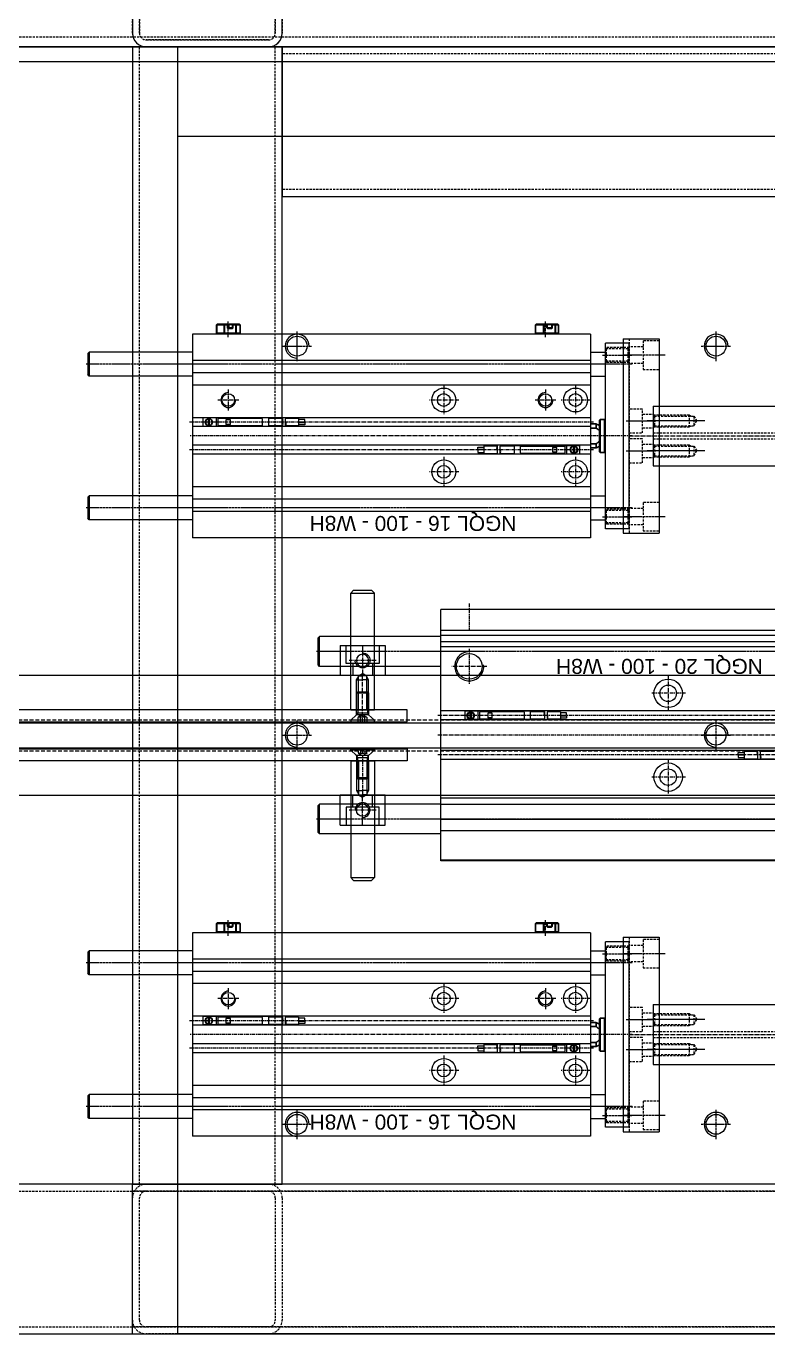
# Model space of a CAD drawing. Header units: millimetres. Extents: x -32759 to 129432, y 390 to 54305.
# Drawn here: x 11301.8 to 11549.7, y 24476.9 to 24913.8 of the extents above; entities that cross this region are included whole.
import ezdxf

# ---------------------------------------------------------------- set-up
doc = ezdxf.new("R2010")
doc.units = ezdxf.units.MM
for name, pattern in [('CENTER', [2, 1.25, -0.25, 0.25, -0.25]), ('DASHED', [19.05, 12.7, -6.35]), ('HIDDEN', [0.375, 0.25, -0.125])]:
    doc.linetypes.add(name, pattern=pattern)
doc.layers.add('_BODY', color=7, linetype='Continuous', lineweight=13)
for name, color, linetype in [('BOLT', 3, 'Continuous'), ('BOM-UDEF', 3, 'Continuous'), ('CENTER', 1, 'CENTER'), ('CL', 1, 'CENTER'), ('FL', 3, 'Continuous'), ('HL', 2, 'HIDDEN'), ('RD', 5, 'Continuous')]:
    doc.layers.add(name, color=color, linetype=linetype)
doc.styles.get("Standard").update_dxf_attribs({"font": 'arial.ttf'})
doc.dimstyles.new('AM_ISO$0', dxfattribs={"dimtxt": 3.5, "dimasz": 3.5, "dimexe": 1, "dimexo": 1, "dimgap": 1.5, "dimtad": 1, "dimdsep": 46, "dimtxsty": 'Standard', "dimcen": 0, "dimclrd": 256, "dimclre": 256, "dimclrt": 2, "dimadec": 0, "dimazin": 2, "dimtp": 0.1, "dimtm": 0.1, "dimtfac": 0.71, "dimtdec": 3, "dimtmove": 0, "dimatfit": 3, "dimfxl": 1, "dimlwd": -1, "dimlwe": -1, "dimarcsym": 1})

# ---------------------------------------------------------------- blocks, each defined once
blk = doc.blocks.new('r6ewet')
at = {"ltscale": 0.5}
blk.add_line((205552.73, 30224.74), (205552.73, 30649.74), dxfattribs=at)
at = {"layer": 'HL', "ltscale": 3}
blk.add_line((205555.93, 30224.74), (205555.93, 30649.74), dxfattribs=at)
blk = doc.blocks.new('6WRR')
at = {"ltscale": 0.5}
for p, q in [((212221.53, 14888.67), (211796.53, 14888.67)), ((211796.53, 14838.67), (212221.53, 14838.67))]:
    blk.add_line(p, q, dxfattribs=at)
at = {"layer": 'HL', "ltscale": 3}
for p, q in [((211796.53, 14886.37), (212221.53, 14886.37)), ((211796.53, 14840.97), (212221.53, 14840.97))]:
    blk.add_line(p, q, dxfattribs=at)
blk = doc.blocks.new('78544')
at = {"rotation": 270}
blk.add_blockref('6WRR', (176170.65, 235265.59), dxfattribs=at)
at = {"color": 0}
blk.add_blockref('r6ewet', (-14113.42, -7180.69), dxfattribs=at)
blk = doc.blocks.new('546YQQR3')
at = {"ltscale": 0.5}
blk.add_line((207248.28, 16766.14), (207248.28, 17591.14), dxfattribs=at)
blk = doc.blocks.new('UYEWS')
blk.add_blockref('546YQQR3', (0, 293.69))
blk = doc.blocks.new('T7ETT')
at = {"ltscale": 0.5}
blk.add_line((208158.87, 18593.09), (206535.87, 18593.09), dxfattribs=at)
at = {"layer": 'HL', "ltscale": 3}
blk.add_line((206535.87, 18589.89), (208158.87, 18589.89), dxfattribs=at)
blk = doc.blocks.new('56e43')
at = {"layer": 'HL', "ltscale": 3}
for p, q in [((237551.98, 2183.25), (237592.78, 2183.25)), ((237551.98, 2180.95), (237592.78, 2180.95)), ((237547.38, 2137.85), (237547.38, 2178.65)), ((237549.68, 2137.85), (237549.68, 2178.65)), ((237595.08, 2178.65), (237595.08, 2137.85)), ((237597.38, 2178.65), (237597.38, 2137.85)), ((237592.78, 2135.55), (237551.98, 2135.55)), ((237592.78, 2133.25), (237551.98, 2133.25))]:
    blk.add_line(p, q, dxfattribs=at)
for centre, radius, start, end in [((237551.98, 2178.65), 4.6, 90, 180), ((237551.98, 2178.65), 2.3, 90, 180), ((237592.78, 2178.65), 4.6, 0, 90), ((237592.78, 2178.65), 2.3, 0, 90), ((237551.98, 2137.85), 4.6, 180, 270), ((237551.98, 2137.85), 2.3, 180, 270), ((237592.78, 2137.85), 4.6, 270, 0), ((237592.78, 2137.85), 2.3, 270, 0)]:
    blk.add_arc(centre, radius, start, end, dxfattribs=at)
blk = doc.blocks.new('574534')
blk.add_blockref('UYEWS', (-13724.46, 3117.63))
at = {"rotation": 90}
blk.add_blockref('T7ETT', (212121.92, -187231.41), dxfattribs=at)
at = {"color": 0}
blk.add_blockref('56e43', (-44018.55, 18336.21), dxfattribs=at)
blk = doc.blocks.new('GFI8LL')
at = {"ltscale": 0.5}
for p, q in [((198261.18, 20198.69), (198261.18, 19808.69)), ((198261.18, 20198.69), (198311.18, 20198.69)), ((198311.18, 19808.69), (198311.18, 20198.69))]:
    blk.add_line(p, q, dxfattribs=at)
at = {"layer": 'HL', "ltscale": 3}
for p, q in [((198263.48, 19808.69), (198263.48, 20198.69)), ((198308.88, 19808.69), (198308.88, 20198.69))]:
    blk.add_line(p, q, dxfattribs=at)
blk = doc.blocks.new('56545')
at = {"ltscale": 0.5}
for p, q in [((237472.02, 2183.25), (237431.22, 2183.25)), ((237426.62, 2178.65), (237426.62, 2137.85)), ((237476.62, 2137.85), (237476.62, 2178.65)), ((237431.22, 2133.25), (237472.02, 2133.25))]:
    blk.add_line(p, q, dxfattribs=at)
for centre, start, end in [((237431.22, 2178.65), 90, 180), ((237472.02, 2178.65), 0, 90), ((237431.22, 2137.85), 180, 270), ((237472.02, 2137.85), 270, 0)]:
    blk.add_arc(centre, 4.6, start, end, dxfattribs=at)
at = {"layer": 'HL', "ltscale": 3}
for p, q in [((237472.02, 2180.95), (237431.22, 2180.95)), ((237428.92, 2178.65), (237428.92, 2137.85)), ((237474.32, 2137.85), (237474.32, 2178.65)), ((237431.22, 2135.55), (237472.02, 2135.55))]:
    blk.add_line(p, q, dxfattribs=at)
for centre, start, end in [((237431.22, 2178.65), 90, 180), ((237472.02, 2178.65), 0, 90), ((237431.22, 2137.85), 180, 270), ((237472.02, 2137.85), 270, 0)]:
    blk.add_arc(centre, 2.3, start, end, dxfattribs=at)
blk = doc.blocks.new('473232')
at = {"ltscale": 0.5}
for p, q in [((206922.87, 18218.89), (206542.87, 18218.89)), ((206542.87, 18218.89), (206542.87, 18168.89)), ((206922.87, 18218.89), (206922.87, 18168.89)), ((206542.87, 18168.89), (206922.87, 18168.89))]:
    blk.add_line(p, q, dxfattribs=at)
at = {"layer": 'HL', "ltscale": 3}
for p, q in [((206542.87, 18216.59), (206922.87, 18216.59)), ((206542.87, 18171.19), (206922.87, 18171.19))]:
    blk.add_line(p, q, dxfattribs=at)
blk = doc.blocks.new('IYOU')
at = {"ltscale": 0.5}
for p, q in [((198261.18, 20098.69), (198261.18, 19808.69)), ((198311.18, 20098.69), (198261.18, 20098.69)), ((198311.18, 19808.69), (198311.18, 20098.69))]:
    blk.add_line(p, q, dxfattribs=at)
at = {"layer": 'HL', "ltscale": 3}
for p, q in [((198263.48, 19808.69), (198263.48, 20098.69)), ((198308.88, 19808.69), (198308.88, 20098.69))]:
    blk.add_line(p, q, dxfattribs=at)
blk = doc.blocks.new('TUWW')
at = {"ltscale": 0.5}
blk.add_circle((205051.78, 17531.93), 3.32, dxfattribs=at)
at = {"color": 1, "ltscale": 0.5}
blk.add_arc((205051.78, 17531.93), 4, 270, 180, dxfattribs=at)
at = {"layer": 'CL', "ltscale": 0.5}
for p, q in [((205051.78, 17536.93), (205051.78, 17526.93)), ((205046.78, 17531.93), (205056.78, 17531.93))]:
    blk.add_line(p, q, dxfattribs=at)
blk = doc.blocks.new('65733')
at = {"ltscale": 0.5}
for p, q in [((198569.73, 18208.05), (198569.73, 18568.05)), ((198999.73, 18568.05), (198569.73, 18568.05)), ((198969.73, 18208.05), (198969.73, 18568.05)), ((198999.73, 18208.05), (198999.73, 18568.05))]:
    blk.add_line(p, q, dxfattribs=at)
for p in [(-6412.05, 996.12), (-6282.05, 996.12), (-6152.05, 996.12), (-6412.05, 856.12), (-6282.05, 856.12), (-6152.05, 856.12)]:
    blk.add_blockref('TUWW', p)
blk = doc.blocks.new('56E4T3')
for name, p in [('GFI8LL', (308.55, 0)), ('473232', (-7923.14, 1979.8)), ('65733', (0, 1615.64)), ('IYOU', (688.55, 50))]:
    blk.add_blockref(name, p)
at = {"color": 0, "rotation": 90}
blk.add_blockref('56e43', (200752.98, -217398.69), dxfattribs=at)
at = {"color": 0}
blk.add_blockref('56545', (-38426.89, 18015.44), dxfattribs=at)
blk = doc.blocks.new('ORDERNO')
at = {"color": 3}
blk.add_attdef('ORDER', (0, 0), '', height=5, dxfattribs=at)
blk = doc.blocks.new('7iwetw')
at = {"layer": 'CL', "ltscale": 0.5}
blk.add_line((251147.32, 49173.6), (251137.32, 49173.6), dxfattribs=at)
at = {"layer": 'HL', "ltscale": 3}
for p, q in [((251138.32, 49176.1), (251138.75, 49175.66)), ((251138.32, 49176.1), (251146.32, 49176.1)), ((251138.75, 49175.66), (251138.75, 49171.53)), ((251138.75, 49175.66), (251145.89, 49175.66)), ((251145.89, 49175.66), (251146.32, 49176.1)), ((251145.89, 49175.66), (251145.89, 49171.53)), ((251138.32, 49171.1), (251138.75, 49171.53)), ((251138.32, 49171.1), (251146.32, 49171.1)), ((251138.75, 49171.53), (251145.89, 49171.53)), ((251145.89, 49171.53), (251146.32, 49171.1))]:
    blk.add_line(p, q, dxfattribs=at)
blk = doc.blocks.new('tuirtere')
for p, q in [((248085.32, 50196.15), (248085.32, 50264.15)), ((248085.32, 50264.15), (248218.32, 50264.15)), ((248218.32, 50196.15), (248218.32, 50264.15)), ((248072.32, 50261.15), (248072.32, 50199.15)), ((248080.32, 50261.15), (248080.32, 50199.15)), ((248085.32, 50255.34), (248218.32, 50255.34)), ((248252.82, 50258.15), (248253.32, 50257.65)), ((248252.82, 50250.15), (248252.82, 50258.15)), ((248253.32, 50250.65), (248253.32, 50257.65)), ((248085.32, 50251.25), (248218.32, 50251.25)), ((248253.32, 50250.65), (248252.82, 50250.15)), ((248085.32, 50247.15), (248218.32, 50247.15)), ((248085.32, 50236.25), (248218.32, 50236.25)), ((248085.32, 50233.25), (248218.32, 50233.25)), ((248120.82, 50236), (248120.82, 50233.5)), ((248085.32, 50227.05), (248218.32, 50227.05)), ((248085.32, 50224.05), (248218.32, 50224.05)), ((248182.82, 50224.3), (248182.82, 50226.8)), ((248085.32, 50213.15), (248218.32, 50213.15)), ((248252.82, 50210.15), (248253.32, 50209.65)), ((248252.82, 50202.15), (248252.82, 50210.15)), ((248085.32, 50209.06), (248218.32, 50209.06)), ((248253.32, 50202.65), (248253.32, 50209.65)), ((248085.32, 50204.96), (248218.32, 50204.96)), ((248253.32, 50202.65), (248252.82, 50202.15)), ((248085.32, 50196.15), (248218.32, 50196.15))]:
    blk.add_line(p, q)
at = {"linetype": 'Continuous'}
for p, q in [((248072.32, 50261.15), (248080.32, 50261.15)), ((248085.32, 50258.15), (248080.32, 50258.15)), ((248085.32, 50250.15), (248080.32, 50250.15)), ((248088.82, 50236.25), (248088.82, 50233.25)), ((248110.82, 50236.15), (248088.82, 50236.15)), ((248110.82, 50233.35), (248088.82, 50233.35)), ((248090.57, 50235.98), (248090.57, 50233.53)), ((248091.07, 50233.53), (248091.07, 50235.98)), ((248093.32, 50233.35), (248093.32, 50236.15)), ((248093.77, 50235.7), (248093.77, 50233.8)), ((248108.52, 50235.95), (248094.02, 50235.95)), ((248108.52, 50233.55), (248094.02, 50233.55)), ((248098.02, 50235.5), (248096.52, 50235.5)), ((248096.52, 50235.5), (248096.52, 50234)), ((248098.02, 50234), (248096.52, 50234)), ((248098.02, 50234), (248098.02, 50235.5)), ((248108.77, 50233.8), (248108.77, 50235.7)), ((248110.82, 50233.25), (248110.82, 50236.25)), ((248115.45, 50236), (248110.82, 50236)), ((248115.45, 50233.5), (248110.82, 50233.5)), ((248120.82, 50236), (248116.49, 50236)), ((248120.82, 50233.5), (248116.49, 50233.5)), ((248122.89, 50235.63), (248120.82, 50235.63)), ((248120.82, 50234.83), (248122.89, 50234.83)), ((248120.82, 50234.67), (248122.89, 50234.67)), ((248122.89, 50233.87), (248120.82, 50233.87)), ((248122.89, 50234.83), (248122.89, 50235.63)), ((248122.89, 50234.67), (248122.89, 50233.87)), ((248180.76, 50226.43), (248182.82, 50226.43)), ((248180.76, 50225.63), (248180.76, 50226.43)), ((248182.82, 50225.63), (248180.76, 50225.63)), ((248182.82, 50225.47), (248180.76, 50225.47)), ((248180.76, 50225.47), (248180.76, 50224.67)), ((248180.76, 50224.67), (248182.82, 50224.67)), ((248182.82, 50226.8), (248187.16, 50226.8)), ((248182.82, 50224.3), (248187.16, 50224.3)), ((248188.2, 50226.8), (248192.82, 50226.8)), ((248188.2, 50224.3), (248192.82, 50224.3)), ((248192.82, 50227.05), (248192.82, 50224.05)), ((248192.82, 50226.95), (248214.82, 50226.95)), ((248192.82, 50224.15), (248214.82, 50224.15)), ((248194.87, 50226.5), (248194.87, 50224.6)), ((248195.12, 50226.75), (248209.62, 50226.75)), ((248195.12, 50224.35), (248209.62, 50224.35)), ((248205.62, 50226.3), (248207.12, 50226.3)), ((248205.62, 50226.3), (248205.62, 50224.8)), ((248205.62, 50224.8), (248207.12, 50224.8)), ((248207.12, 50224.8), (248207.12, 50226.3)), ((248209.87, 50224.6), (248209.87, 50226.5)), ((248210.32, 50226.95), (248210.32, 50224.15)), ((248212.57, 50226.78), (248212.57, 50224.33)), ((248213.07, 50224.33), (248213.07, 50226.78)), ((248214.82, 50224.05), (248214.82, 50227.05)), ((248085.32, 50210.15), (248080.32, 50210.15)), ((248085.32, 50202.15), (248080.32, 50202.15)), ((248072.32, 50199.15), (248080.32, 50199.15))]:
    blk.add_line(p, q, dxfattribs=at)
at = {"color": 2, "linetype": 'CENTER', "ltscale": 0.5}
for p, q in [((248071.32, 50254.15), (248253.82, 50254.15)), ((248071.32, 50206.15), (248253.82, 50206.15))]:
    blk.add_line(p, q, dxfattribs=at)
at = {"ltscale": 0.5}
for p, q in [((248218.32, 50258.15), (248252.82, 50258.15)), ((248218.32, 50250.15), (248252.82, 50250.15)), ((248218.32, 50210.15), (248252.82, 50210.15)), ((248218.32, 50202.15), (248252.82, 50202.15))]:
    blk.add_line(p, q, dxfattribs=at)
at = {"color": 2, "linetype": 'CENTER'}
for p, q in [((248090.32, 50237.15), (248090.32, 50247.15)), ((248134.32, 50237.15), (248134.32, 50247.15)), ((248085.32, 50242.15), (248095.32, 50242.15)), ((248129.32, 50242.15), (248139.32, 50242.15)), ((248084.32, 50234.75), (248219.32, 50234.75)), ((248090.82, 50233.25), (248090.82, 50236.25)), ((248072.32, 50230.15), (247972.32, 50230.15)), ((248071.32, 50230.15), (248219.32, 50230.15)), ((248084.32, 50225.55), (248219.32, 50225.55)), ((248212.82, 50227.05), (248212.82, 50224.05)), ((248090.32, 50213.15), (248090.32, 50223.15)), ((248100.32, 50214.65), (248100.32, 50221.65)), ((248134.32, 50213.15), (248134.32, 50223.15)), ((248206.32, 50214.65), (248206.32, 50221.65)), ((248085.32, 50218.15), (248095.32, 50218.15)), ((248096.82, 50218.15), (248103.82, 50218.15)), ((248129.32, 50218.15), (248139.32, 50218.15)), ((248202.82, 50218.15), (248209.82, 50218.15)), ((248100.32, 50197.15), (248100.32, 50191.85)), ((248206.32, 50197.15), (248206.32, 50191.85))]:
    blk.add_line(p, q, dxfattribs=at)
at = {"color": 7, "linetype": 'Continuous', "lineweight": 30}
for p, q in [((248080.62, 50235.65), (248080.62, 50224.65)), ((248082.02, 50224.65), (248082.02, 50235.65)), ((248082.32, 50235.35), (248082.32, 50224.95)), ((248083.4, 50232.8), (248083.4, 50234.15)), ((248083.4, 50232.8), (248085.32, 50232.8)), ((248085.32, 50227.51), (248083.4, 50227.51)), ((248083.4, 50226.15), (248083.4, 50227.51)), ((248095.95, 50195.85), (248095.95, 50193.05)), ((248096.36, 50195.85), (248095.95, 50195.85)), ((248095.95, 50193.05), (248095.97, 50193.02)), ((248095.95, 50193.05), (248097.03, 50193.05)), ((248096.16, 50192.85), (248095.97, 50193.02)), ((248097.23, 50192.85), (248096.16, 50192.85)), ((248096.64, 50195.85), (248096.36, 50195.85)), ((248097.03, 50195.85), (248096.64, 50195.85)), ((248097.03, 50193.05), (248097.03, 50195.85)), ((248097.03, 50195.85), (248097.12, 50195.85)), ((248097.09, 50193.02), (248097.03, 50193.05)), ((248097.12, 50193.05), (248097.09, 50193.02)), ((248097.09, 50193.02), (248097.23, 50192.85)), ((248097.12, 50195.85), (248097.12, 50193.05)), ((248098.53, 50195.85), (248097.12, 50195.85)), ((248097.12, 50193.05), (248098.1, 50193.05)), ((248098.15, 50192.85), (248097.23, 50192.85)), ((248098.1, 50193.05), (248098.1, 50194.05)), ((248098.1, 50194.05), (248098.22, 50194.05)), ((248098.1, 50193.05), (248098.22, 50193.09)), ((248098.1, 50193.05), (248098.1, 50193.05)), ((248098.15, 50192.85), (248098.1, 50193.05)), ((248098.15, 50192.85), (248098.26, 50192.95)), ((248099.75, 50192.85), (248098.15, 50192.85)), ((248098.22, 50194.05), (248098.22, 50193.09)), ((248099.78, 50194.05), (248098.22, 50194.05)), ((248098.22, 50193.09), (248098.26, 50192.95)), ((248098.26, 50192.95), (248099.81, 50192.95)), ((248098.3, 50194.25), (248099.66, 50194.25)), ((248098.3, 50194.25), (248098.32, 50194.15)), ((248099.68, 50194.15), (248098.32, 50194.15)), ((248099.5, 50195.85), (248098.53, 50195.85)), ((248100.83, 50195.85), (248099.5, 50195.85)), ((248099.66, 50194.25), (248099.68, 50194.15)), ((248099.75, 50192.85), (248099.82, 50192.94)), ((248099.85, 50194.05), (248099.78, 50194.05)), ((248099.78, 50193.09), (248099.78, 50194.05)), ((248099.81, 50192.95), (248099.78, 50193.09)), ((248099.78, 50193.09), (248099.85, 50193.05)), ((248099.81, 50192.95), (248099.9, 50192.85)), ((248099.85, 50194.05), (248099.85, 50193.05)), ((248099.85, 50193.05), (248099.85, 50193.05)), ((248099.85, 50193.05), (248100.83, 50193.05)), ((248099.85, 50193.05), (248099.9, 50192.85)), ((248100.89, 50192.85), (248099.9, 50192.85)), ((248100.83, 50193.05), (248100.83, 50195.85)), ((248100.83, 50195.85), (248100.99, 50195.85)), ((248100.95, 50193.02), (248100.83, 50193.05)), ((248100.95, 50193.02), (248100.89, 50192.85)), ((248103.49, 50192.85), (248100.89, 50192.85)), ((248100.99, 50193.05), (248100.95, 50193.02)), ((248100.99, 50195.85), (248100.99, 50193.05)), ((248101.99, 50195.85), (248100.99, 50195.85)), ((248100.99, 50193.05), (248103.62, 50193.05)), ((248102.68, 50195.85), (248101.99, 50195.85)), ((248103.62, 50195.85), (248102.68, 50195.85)), ((248103.68, 50193.02), (248103.49, 50192.85)), ((248103.62, 50193.05), (248103.62, 50195.85)), ((248103.62, 50195.85), (248103.7, 50195.85)), ((248103.68, 50193.02), (248103.62, 50193.05)), ((248103.7, 50193.05), (248103.68, 50193.02)), ((248103.7, 50195.85), (248103.7, 50193.05)), ((248202.4, 50195.85), (248202.4, 50193.05)), ((248202.9, 50195.85), (248202.4, 50195.85)), ((248202.4, 50193.05), (248202.42, 50193.02)), ((248202.4, 50193.05), (248203.73, 50193.05)), ((248202.61, 50192.85), (248202.42, 50193.02)), ((248203.92, 50192.85), (248202.61, 50192.85)), ((248203.25, 50195.85), (248202.9, 50195.85)), ((248203.73, 50195.85), (248203.25, 50195.85)), ((248203.73, 50193.05), (248203.73, 50195.85)), ((248203.73, 50195.85), (248203.83, 50195.85)), ((248203.8, 50193.02), (248203.73, 50193.05)), ((248203.83, 50193.05), (248203.8, 50193.02)), ((248203.8, 50193.02), (248203.92, 50192.85)), ((248203.83, 50195.85), (248203.83, 50193.05)), ((248205.26, 50195.85), (248203.83, 50195.85)), ((248203.83, 50193.05), (248204.82, 50193.05)), ((248204.86, 50192.85), (248203.92, 50192.85)), ((248204.82, 50193.05), (248204.82, 50194.05)), ((248204.82, 50194.05), (248204.94, 50194.05)), ((248204.82, 50193.05), (248204.94, 50193.09)), ((248204.82, 50193.05), (248204.82, 50193.05)), ((248204.86, 50192.85), (248204.82, 50193.05)), ((248204.86, 50192.85), (248204.96, 50192.95)), ((248206.01, 50192.85), (248204.86, 50192.85)), ((248204.94, 50194.05), (248204.94, 50193.09)), ((248206.13, 50194.05), (248204.94, 50194.05)), ((248204.94, 50193.09), (248204.96, 50192.95)), ((248204.96, 50192.95), (248206.11, 50192.95)), ((248205.02, 50194.25), (248206.4, 50194.25)), ((248205.02, 50194.25), (248205.04, 50194.15)), ((248206.42, 50194.15), (248205.04, 50194.15)), ((248206.24, 50195.85), (248205.26, 50195.85)), ((248206.01, 50192.85), (248206.11, 50192.95)), ((248206.11, 50192.95), (248206.13, 50193.09)), ((248206.13, 50193.09), (248206.13, 50194.05)), ((248207.59, 50195.85), (248206.24, 50195.85)), ((248206.4, 50194.25), (248206.42, 50194.15)), ((248206.6, 50194.05), (248206.52, 50194.05)), ((248206.52, 50193.09), (248206.52, 50194.05)), ((248206.54, 50192.95), (248206.52, 50193.09)), ((248206.52, 50193.09), (248206.6, 50193.05)), ((248206.54, 50192.95), (248206.63, 50192.85)), ((248206.6, 50194.05), (248206.6, 50193.05)), ((248206.6, 50193.05), (248206.6, 50193.05)), ((248206.6, 50193.05), (248207.59, 50193.05)), ((248206.6, 50193.05), (248206.63, 50192.85)), ((248207.64, 50192.85), (248206.63, 50192.85)), ((248207.59, 50193.05), (248207.59, 50195.85)), ((248207.59, 50195.85), (248207.75, 50195.85)), ((248207.71, 50193.02), (248207.59, 50193.05)), ((248207.71, 50193.02), (248207.64, 50192.85)), ((248210.04, 50192.85), (248207.64, 50192.85)), ((248207.75, 50193.05), (248207.71, 50193.02)), ((248207.75, 50195.85), (248207.75, 50193.05)), ((248208.68, 50195.85), (248207.75, 50195.85)), ((248207.75, 50193.05), (248210.18, 50193.05)), ((248209.31, 50195.85), (248208.68, 50195.85)), ((248210.18, 50195.85), (248209.31, 50195.85)), ((248210.23, 50193.02), (248210.04, 50192.85)), ((248210.18, 50193.05), (248210.18, 50195.85)), ((248210.18, 50195.85), (248210.25, 50195.85)), ((248210.23, 50193.02), (248210.18, 50193.05)), ((248210.25, 50193.05), (248210.23, 50193.02)), ((248210.25, 50195.85), (248210.25, 50193.05))]:
    blk.add_line(p, q, dxfattribs=at)
for centre, radius in [((248090.32, 50242.15), 4), ((248134.32, 50242.15), 4), ((248090.32, 50242.15), 2.15), ((248134.32, 50242.15), 2.15), ((248090.82, 50234.75), 1.25), ((248212.82, 50225.55), 1.25), ((248090.32, 50218.15), 4), ((248090.32, 50218.15), 2.15), ((248100.32, 50218.15), 2.07), ((248134.32, 50218.15), 4), ((248134.32, 50218.15), 2.15), ((248206.32, 50218.15), 2.07)]:
    blk.add_circle(centre, radius)
for centre, start, end in [((248090.82, 50234.75), 102.8396, 257.1604), ((248090.82, 50234.75), 282.8396, 77.1604), ((248212.82, 50225.55), 102.8396, 257.1604), ((248212.82, 50225.55), 282.8396, 77.1604)]:
    blk.add_arc(centre, 1.12, start, end)
at = {"linetype": 'Continuous'}
for centre, start, end in [((248094.02, 50235.7), 90, 180), ((248094.02, 50233.8), 180, 270), ((248108.52, 50235.7), 0, 90), ((248108.52, 50233.8), 270, 0), ((248195.12, 50226.5), 90, 180), ((248195.12, 50224.6), 180, 270), ((248209.62, 50226.5), 0, 90), ((248209.62, 50224.6), 270, 0)]:
    blk.add_arc(centre, 0.25, start, end, dxfattribs=at)
at = {"color": 2}
for centre, radius, start, end in [((248116.53, 50235.38), 1.25, 150, 210), ((248114.36, 50235.38), 1.25, 330, 30), ((248114.36, 50234.13), 1.25, 330, 30), ((248117.57, 50235.38), 1.25, 150, 210), ((248117.57, 50234.13), 1.25, 150, 210), ((248115.4, 50234.13), 1.25, 330, 30), ((248188.24, 50226.18), 1.25, 150, 210), ((248186.08, 50226.18), 1.25, 330, 30), ((248186.08, 50224.93), 1.25, 330, 30), ((248189.28, 50226.18), 1.25, 150, 210), ((248189.28, 50224.93), 1.25, 150, 210), ((248187.12, 50224.93), 1.25, 330, 30), ((248100.32, 50218.15), 2.5, 270, 180), ((248206.32, 50218.15), 2.5, 270, 180)]:
    blk.add_arc(centre, radius, start, end, dxfattribs=at)
at = {"color": 7, "linetype": 'Continuous', "lineweight": 30}
for points in [[(248080.62, 50235.65), (248080.32, 50235.35)], [(248082.02, 50235.65), (248080.62, 50235.65)], [(248082.32, 50235.35), (248082.02, 50235.65)], [(248083.4, 50234.15), (248082.32, 50233.65)], [(248082.32, 50231.95), (248083.4, 50232.8)], [(248085.32, 50234.15), (248083.4, 50234.15)], [(248083.4, 50227.51), (248082.32, 50228.35)], [(248080.32, 50224.95), (248080.62, 50224.65)], [(248080.62, 50224.65), (248082.02, 50224.65)], [(248082.02, 50224.65), (248082.32, 50224.95)], [(248082.32, 50226.65), (248083.4, 50226.15)], [(248083.4, 50226.15), (248085.32, 50226.15)], [(248096.32, 50196.15), (248096.32, 50195.85)], [(248103.32, 50195.85), (248103.32, 50196.15)], [(248202.82, 50196.15), (248202.82, 50195.85)], [(248209.82, 50195.85), (248209.82, 50196.15)]]:
    blk.add_open_spline(points, degree=1, dxfattribs=at)
for points, knots in [([(248098.2, 50194.15), (248098.2, 50194.15), (248098.16, 50194.12), (248098.13, 50194.09), (248098.1, 50194.05)], [0, 0, 0, 0, 0.00572, 1, 1, 1, 1]), ([(248098.3, 50194.25), (248098.28, 50194.24), (248098.25, 50194.2), (248098.21, 50194.17), (248098.2, 50194.15)], [0, 0, 0, 0, 0.502863, 1, 1, 1, 1]), ([(248098.22, 50194.05), (248098.23, 50194.06), (248098.25, 50194.08), (248098.28, 50194.11), (248098.3, 50194.14), (248098.32, 50194.15)], [0, 0, 0, 0, 0.252863, 0.505708, 1, 1, 1, 1]), ([(248099.75, 50194.15), (248099.75, 50194.15), (248099.72, 50194.19), (248099.69, 50194.22), (248099.66, 50194.25)], [0, 0, 0, 0, 0.005575, 1, 1, 1, 1]), ([(248099.68, 50194.15), (248099.7, 50194.14), (248099.73, 50194.1), (248099.76, 50194.07), (248099.78, 50194.05)], [0, 0, 0, 0, 0.500001, 1, 1, 1, 1]), ([(248099.85, 50194.05), (248099.83, 50194.07), (248099.8, 50194.1), (248099.77, 50194.14), (248099.75, 50194.15)], [0, 0, 0, 0, 0.5027814, 1, 1, 1, 1]), ([(248204.92, 50194.15), (248204.92, 50194.15), (248204.89, 50194.12), (248204.85, 50194.09), (248204.82, 50194.05)], [0, 0, 0, 0, 0.005717, 1, 1, 1, 1]), ([(248205.02, 50194.25), (248205, 50194.24), (248204.97, 50194.2), (248204.94, 50194.17), (248204.92, 50194.15)], [0, 0, 0, 0, 0.502859, 1, 1, 1, 1]), ([(248204.94, 50194.05), (248204.95, 50194.06), (248204.96, 50194.08), (248205, 50194.11), (248205.02, 50194.14), (248205.04, 50194.15)], [0, 0, 0, 0, 0.252863, 0.505707, 1, 1, 1, 1]), ([(248206.13, 50194.05), (248206.15, 50194.07), (248206.18, 50194.1), (248206.21, 50194.14), (248206.23, 50194.15)], [0, 0, 0, 0, 0.500005, 1, 1, 1, 1]), ([(248206.5, 50194.15), (248206.5, 50194.15), (248206.47, 50194.19), (248206.43, 50194.22), (248206.4, 50194.25)], [0, 0, 0, 0, 0.005565, 1, 1, 1, 1]), ([(248206.42, 50194.15), (248206.43, 50194.14), (248206.47, 50194.1), (248206.5, 50194.07), (248206.52, 50194.05)], [0, 0, 0, 0, 0.499995, 1, 1, 1, 1]), ([(248206.6, 50194.05), (248206.58, 50194.07), (248206.55, 50194.1), (248206.52, 50194.14), (248206.5, 50194.15)], [0, 0, 0, 0, 0.502787, 1, 1, 1, 1])]:
    blk.add_open_spline(points, degree=3, knots=knots, dxfattribs=at)
for p in [(-3066, 1083.55), (-3066, 1029.55)]:
    blk.add_blockref('7iwetw', p)
at = {"ltscale": 0.5}
blk.add_blockref('ORDERNO', (248110.06, 50256.89), dxfattribs=at).add_auto_attribs({'ORDER': 'NGQL 16 - 100 - W8H'})
blk = doc.blocks.new('tuiete')
at = {"layer": 'CL', "ltscale": 0.5}
blk.add_line((240941, 36758.6), (240927, 36758.6), dxfattribs=at)
at = {"layer": 'HL', "ltscale": 3}
for p, q in [((240933.6, 36753.85), (240933.6, 36763.35)), ((240933.6, 36763.35), (240939, 36763.35)), ((240933.6, 36761.35), (240929, 36761.35)), ((240933.6, 36755.85), (240929, 36755.85)), ((240939, 36753.85), (240933.6, 36753.85))]:
    blk.add_line(p, q, dxfattribs=at)
blk = doc.blocks.new('tuierte')
at = {"layer": 'CL', "ltscale": 0.5}
blk.add_line((240442.07, 35919.88), (240452.07, 35919.88), dxfattribs=at)
at = {"layer": 'HL', "ltscale": 3}
for p, q in [((240443.07, 35923.88), (240447.47, 35923.88)), ((240447.47, 35923.88), (240447.47, 35915.88)), ((240447.47, 35922.13), (240451.07, 35922.13)), ((240447.47, 35915.88), (240443.07, 35915.88)), ((240447.47, 35917.63), (240451.07, 35917.63))]:
    blk.add_line(p, q, dxfattribs=at)
blk = doc.blocks.new('7ieteye')
at = {"ltscale": 0.5}
for p, q in [((242410.26, 35275.37), (242345.26, 35275.37)), ((242345.26, 35275.37), (242345.26, 35263.37)), ((242410.26, 35275.37), (242410.26, 35263.37)), ((242410.26, 35263.37), (242345.26, 35263.37))]:
    blk.add_line(p, q, dxfattribs=at)
at = {"layer": 'HL', "ltscale": 3}
for p, q in [((242410.26, 35273.37), (242345.26, 35273.37)), ((242387.76, 35265.37), (242367.76, 35265.37)), ((242367.76, 35265.37), (242367.76, 35263.37)), ((242387.76, 35265.37), (242387.76, 35263.37))]:
    blk.add_line(p, q, dxfattribs=at)
at = {"xscale": -1, "rotation": 90}
for name, p in [('tuiete', (279109.36, 276202.37)), ('tuierte', (278292.64, 275716.44)), ('tuierte', (278302.64, 275716.44)), ('tuiete', (279163.36, 276202.37))]:
    blk.add_blockref(name, p, dxfattribs=at)
blk = doc.blocks.new('8yitur')
at = {"layer": 'CL', "ltscale": 0.5}
blk.add_line((240002.4, 36550.74), (239983.2, 36550.74), dxfattribs=at)
at = {"layer": 'HL', "ltscale": 3}
for p, q in [((239985.2, 36552.74), (239985.58, 36552.36)), ((239985.2, 36552.74), (239997.2, 36552.74)), ((239985.58, 36552.36), (239985.58, 36549.11)), ((239985.58, 36552.36), (239998.82, 36552.36)), ((239997.2, 36552.74), (239997.2, 36548.74)), ((239997.2, 36552.74), (239997.85, 36552.36)), ((239998.82, 36552.36), (239998.82, 36549.11)), ((239998.82, 36552.36), (239999.75, 36550.74)), ((239985.2, 36548.74), (239985.58, 36549.11)), ((239985.2, 36548.74), (239997.2, 36548.74)), ((239985.58, 36549.11), (239998.82, 36549.11)), ((239997.2, 36548.74), (239997.85, 36549.11)), ((239998.82, 36549.11), (239999.75, 36550.74))]:
    blk.add_line(p, q, dxfattribs=at)
blk = doc.blocks.new('rrr')
at = {"ltscale": 0.5}
for p, q in [((241550.24, 35338.37), (241550.24, 35358.37)), ((241650.24, 35358.37), (241550.24, 35358.37)), ((241650.24, 35338.37), (241650.24, 35358.37)), ((241650.24, 35338.37), (241550.24, 35338.37))]:
    blk.add_line(p, q, dxfattribs=at)
at = {"layer": 'HL', "ltscale": 3}
for p, q in [((241650.24, 35349.37), (241550.24, 35349.37)), ((241650.24, 35347.37), (241550.24, 35347.37))]:
    blk.add_line(p, q, dxfattribs=at)
at = {"rotation": 180}
for p in [(481635.44, 71904.1), (481635.44, 71894.1)]:
    blk.add_blockref('8yitur', p, dxfattribs=at)
blk = doc.blocks.new('7t435')
for name, p in [('tuirtere', (-6646.17, -14476.66)), ('rrr', (-232.08, 405.12))]:
    blk.add_blockref(name, p)
at = {"rotation": 270}
blk.add_blockref('7ieteye', (206152.79, 278131.25), dxfattribs=at)
blk = doc.blocks.new('*D660')
at = {"linetype": 'ByBlock', "ltscale": 0.5, "transparency": 16777216}
for p, q in [((208653.43, 29756.32), (208653.43, 29759.37)), ((208656.93, 29758.37), (208744.93, 29758.37)), ((208748.43, 29758.04), (208748.43, 29757.37))]:
    blk.add_line(p, q, dxfattribs=at)
at = {"ltscale": 0.5, "transparency": 16777216}
for points in [[(208656.93, 29758.96), (208656.93, 29757.79), (208653.43, 29758.37)], [(208744.93, 29758.96), (208744.93, 29757.79), (208748.43, 29758.37)]]:
    blk.add_solid(points, dxfattribs=at)
at = {"layer": 'Defpoints', "color": 0, "ltscale": 0.5, "transparency": 16777216}
for p in [(208748.43, 29759.04), (208748.43, 29758.37), (208653.43, 29755.32)]:
    blk.add_point(p, dxfattribs=at)
at = {"color": 2, "ltscale": 0.5, "transparency": 16777216, "insert": (208700.93, 29761.62), "char_height": 3.5, "attachment_point": 5, "bg_fill": 3, "box_fill_scale": 1.1, "bg_fill_color": 256, "bg_fill_true_color": 13158600, "bg_fill_transparency": 7062}
blk.add_mtext('95', dxfattribs=at)
blk = doc.blocks.new('*D661')
at = {"linetype": 'ByBlock', "ltscale": 0.5, "transparency": 16777216}
for p, q in [((208748.43, 29761.86), (208748.43, 29762.94)), ((208843.43, 29761.86), (208843.43, 29762.94)), ((208751.93, 29761.94), (208839.93, 29761.94))]:
    blk.add_line(p, q, dxfattribs=at)
at = {"ltscale": 0.5, "transparency": 16777216}
for points in [[(208751.93, 29762.53), (208751.93, 29761.36), (208748.43, 29761.94)], [(208839.93, 29762.53), (208839.93, 29761.36), (208843.43, 29761.94)]]:
    blk.add_solid(points, dxfattribs=at)
at = {"layer": 'Defpoints', "color": 0, "ltscale": 0.5, "transparency": 16777216}
for p in [(208748.43, 29760.86), (208843.43, 29761.94), (208843.43, 29760.86)]:
    blk.add_point(p, dxfattribs=at)
at = {"color": 2, "ltscale": 0.5, "transparency": 16777216, "insert": (208795.93, 29765.19), "char_height": 3.5, "attachment_point": 5, "bg_fill": 3, "box_fill_scale": 1.1, "bg_fill_color": 256, "bg_fill_true_color": 13158600, "bg_fill_transparency": 6077}
blk.add_mtext('95', dxfattribs=at)
blk = doc.blocks.new('tuiw3rsdr')
for p, q in [((231640.51, 37484.7), (231777.51, 37484.7)), ((231640.51, 37484.5), (231777.51, 37484.5)), ((231777.51, 37484.7), (231777.51, 37400.7)), ((231640.51, 37474.7), (231777.51, 37474.7)), ((231777.51, 37475.7), (231818.01, 37475.7)), ((231818.01, 37475.7), (231818.51, 37475.2)), ((231818.01, 37475.7), (231818.01, 37465.7)), ((231818.51, 37475.2), (231818.51, 37466.2)), ((231640.51, 37470.9), (231777.51, 37470.9)), ((231640.51, 37465.82), (231777.51, 37465.82)), ((231777.51, 37465.7), (231818.01, 37465.7)), ((231818.01, 37465.7), (231818.51, 37466.2)), ((231640.51, 37463.7), (231777.51, 37463.7)), ((231640.51, 37450.8), (231777.51, 37450.8)), ((231676.01, 37450.55), (231676.01, 37448.05)), ((231640.51, 37447.8), (231777.51, 37447.8)), ((231640.51, 37437.6), (231777.51, 37437.6)), ((231737.51, 37434.85), (231737.51, 37437.35)), ((231640.51, 37434.6), (231777.51, 37434.6)), ((231777.51, 37419.7), (231818.01, 37419.7)), ((231818.01, 37419.7), (231818.51, 37419.2)), ((231818.01, 37419.7), (231818.01, 37409.7)), ((231818.51, 37419.2), (231818.51, 37410.2)), ((231640.51, 37413.2), (231777.51, 37413.2)), ((231640.51, 37411.47), (231777.51, 37411.47)), ((231640.51, 37409.43), (231777.51, 37409.43)), ((231777.51, 37409.7), (231818.01, 37409.7)), ((231818.01, 37409.7), (231818.51, 37410.2)), ((231640.51, 37407.7), (231777.51, 37407.7)), ((231640.51, 37400.7), (231777.51, 37400.7))]:
    blk.add_line(p, q)
at = {"color": 2, "linetype": 'CENTER', "ltscale": 0.5}
for p, q in [((231623.51, 37470.7), (231819.01, 37470.7)), ((231623.51, 37414.7), (231819.01, 37414.7))]:
    blk.add_line(p, q, dxfattribs=at)
at = {"color": 2, "linetype": 'CENTER'}
for p, q in [((231701.51, 37450.95), (231701.51, 37462.45)), ((231695.76, 37456.7), (231707.26, 37456.7)), ((231639.51, 37449.3), (231778.51, 37449.3)), ((231623.51, 37442.7), (231778.51, 37442.7)), ((231639.51, 37436.1), (231778.51, 37436.1)), ((231767.51, 37437.6), (231767.51, 37434.6)), ((231701.51, 37422.95), (231701.51, 37434.45)), ((231695.76, 37428.7), (231707.26, 37428.7)), ((231768.01, 37413.84), (231768.01, 37425.56)), ((231762.15, 37419.7), (231773.87, 37419.7)), ((231768.01, 37398.7), (231768.01, 37407.7))]:
    blk.add_line(p, q, dxfattribs=at)
at = {"linetype": 'Continuous'}
for p, q in [((231670.63, 37450.55), (231666.01, 37450.55)), ((231670.63, 37448.05), (231666.01, 37448.05)), ((231676.01, 37450.55), (231671.67, 37450.55)), ((231676.01, 37448.05), (231671.67, 37448.05)), ((231678.08, 37450.18), (231676.01, 37450.18)), ((231676.01, 37449.38), (231678.08, 37449.38)), ((231676.01, 37449.22), (231678.08, 37449.22)), ((231678.08, 37448.42), (231676.01, 37448.42)), ((231678.08, 37449.38), (231678.08, 37450.18)), ((231678.08, 37449.22), (231678.08, 37448.42)), ((231735.44, 37436.98), (231737.51, 37436.98)), ((231735.44, 37436.18), (231735.44, 37436.98)), ((231737.51, 37436.18), (231735.44, 37436.18)), ((231737.51, 37436.02), (231735.44, 37436.02)), ((231735.44, 37436.02), (231735.44, 37435.22)), ((231735.44, 37435.22), (231737.51, 37435.22)), ((231737.51, 37437.35), (231741.85, 37437.35)), ((231737.51, 37434.85), (231741.85, 37434.85)), ((231742.89, 37437.35), (231747.51, 37437.35)), ((231742.89, 37434.85), (231747.51, 37434.85)), ((231747.51, 37437.6), (231747.51, 37434.6)), ((231747.51, 37437.5), (231769.51, 37437.5)), ((231749.56, 37437.05), (231749.56, 37435.15)), ((231749.81, 37437.3), (231764.31, 37437.3)), ((231749.81, 37434.9), (231764.31, 37434.9)), ((231760.31, 37436.85), (231761.81, 37436.85)), ((231760.31, 37436.85), (231760.31, 37435.35)), ((231760.31, 37435.35), (231761.81, 37435.35)), ((231761.81, 37435.35), (231761.81, 37436.85)), ((231764.56, 37435.15), (231764.56, 37437.05)), ((231765.01, 37437.5), (231765.01, 37434.7)), ((231767.26, 37437.33), (231767.26, 37434.88)), ((231767.76, 37434.88), (231767.76, 37437.33)), ((231769.51, 37434.6), (231769.51, 37437.6)), ((231747.51, 37434.7), (231769.51, 37434.7))]:
    blk.add_line(p, q, dxfattribs=at)
for centre, radius in [((231701.51, 37456.7), 4.75), ((231701.51, 37456.7), 2.75), ((231767.51, 37436.1), 1.25), ((231701.51, 37428.7), 4.75), ((231701.51, 37428.7), 2.75), ((231768.01, 37419.7), 4.28)]:
    blk.add_circle(centre, radius)
at = {"color": 2}
for centre, radius, start, end in [((231671.71, 37449.93), 1.25, 150, 210), ((231669.55, 37449.93), 1.25, 330, 30), ((231669.55, 37448.68), 1.25, 330, 30), ((231672.75, 37449.93), 1.25, 150, 210), ((231672.75, 37448.68), 1.25, 150, 210), ((231670.59, 37448.68), 1.25, 330, 30), ((231742.93, 37436.73), 1.25, 150, 210), ((231740.76, 37436.73), 1.25, 330, 30), ((231740.76, 37435.48), 1.25, 330, 30), ((231743.97, 37436.73), 1.25, 150, 210), ((231743.97, 37435.48), 1.25, 150, 210), ((231741.8, 37435.48), 1.25, 330, 30), ((231768.01, 37419.7), 4.86, 275.973, 185.973)]:
    blk.add_arc(centre, radius, start, end, dxfattribs=at)
at = {"linetype": 'Continuous'}
for centre, start, end in [((231749.81, 37437.05), 90, 180), ((231749.81, 37435.15), 180, 270), ((231764.31, 37437.05), 0, 90), ((231764.31, 37435.15), 270, 0)]:
    blk.add_arc(centre, 0.25, start, end, dxfattribs=at)
for start, end in [(102.8396, 257.1604), (282.8396, 77.1604)]:
    blk.add_arc((231767.51, 37436.1), 1.12, start, end)
at = {"color": 6, "ltscale": 0.5}
blk.add_blockref('ORDERNO', (231669.88, 37417.2), dxfattribs=at).add_auto_attribs({'ORDER': 'NGQL 20 - 100 - W8H'})
blk = doc.blocks.new('78etrwr')
at = {"rotation": 90}
blk.add_blockref('tuiw3rsdr', (269789.71, -192259.19), dxfattribs=at)
blk = doc.blocks.new('*D755')
at = {"linetype": 'ByBlock', "ltscale": 0.5, "transparency": 16777216}
for p, q in [((208749.29, 29680.76), (208749.29, 29684.26)), ((208761.43, 29677.26), (208748.29, 29677.26)), ((208749.29, 29670.26), (208749.29, 29677.26)), ((208819.93, 29670.26), (208748.29, 29670.26)), ((208749.29, 29666.76), (208749.29, 29663.26))]:
    blk.add_line(p, q, dxfattribs=at)
at = {"ltscale": 0.5, "transparency": 16777216}
for points in [[(208748.7, 29680.76), (208749.87, 29680.76), (208749.29, 29677.26)], [(208748.7, 29666.76), (208749.87, 29666.76), (208749.29, 29670.26)]]:
    blk.add_solid(points, dxfattribs=at)
at = {"layer": 'Defpoints', "color": 0, "ltscale": 0.5, "transparency": 16777216}
for p in [(208762.43, 29677.26), (208820.93, 29670.26)]:
    blk.add_point(p, dxfattribs=at)
at = {"color": 2, "ltscale": 0.5, "transparency": 16777216, "insert": (208746.04, 29673.76), "char_height": 3.5, "attachment_point": 5, "rotation": 90, "bg_fill": 3, "box_fill_scale": 1.1, "bg_fill_color": 256, "bg_fill_true_color": 13158600, "bg_fill_transparency": 2672}
blk.add_mtext('7', dxfattribs=at)
at = {"layer": 'Defpoints', "color": 0, "ltscale": 0.5, "transparency": 16777216}
blk.add_point((208749.29, 29677.26), dxfattribs=at)
blk = doc.blocks.new('qweqgfhju')
at = {"ltscale": 0.1}
for p, q in [((50146.07, 16455.96), (50146.07, 16470.96)), ((50146.07, 16470.96), (50156.07, 16470.96)), ((50146.07, 16457.96), (50146.07, 16468.96)), ((50156.07, 16470.96), (50156.07, 16455.96)), ((50146.07, 16455.96), (50156.07, 16455.96))]:
    blk.add_line(p, q, dxfattribs=at)
at = {"color": 2, "extrusion": (0, 2e-16, -1)}
for p, q in [((50146.07, 16468.96), (50152.07, 16468.96)), ((50152.07, 16468.96), (50152.07, 16457.96)), ((50152.07, 16466.76), (50156.07, 16466.76)), ((50152.07, 16460.16), (50156.07, 16460.16)), ((50152.07, 16457.96), (50146.07, 16457.96))]:
    blk.add_line(p, q, dxfattribs=at)
at = {"extrusion": (0, 2e-16, -1)}
blk.add_circle((-50151.07, 16463.46), 2.07, dxfattribs=at)
at = {"layer": 'CL', "extrusion": (0, 2e-16, -1)}
for p, q in [((50151.07, 16467.96), (50151.07, 16458.96)), ((50146.07, 16463.46), (50156.07, 16463.46)), ((50146.57, 16463.46), (50155.57, 16463.46))]:
    blk.add_line(p, q, dxfattribs=at)
at = {"layer": 'RD', "extrusion": (0, 2e-16, -1)}
blk.add_arc((-50151.07, 16463.46), 2.5, 0, 270, dxfattribs=at)
blk = doc.blocks.new('2ertnn')
at = {"ltscale": 0.1}
for p, q in [((50306.84, 3367.34), (50306.84, 2643.34)), ((50322.69, 2643.34), (50322.69, 3367.34)), ((50330.99, 2643.34), (50330.99, 3367.34)), ((50346.84, 2643.34), (50346.84, 3367.34))]:
    blk.add_line(p, q, dxfattribs=at)
at = {"color": 2, "linetype": 'DASHED', "ltscale": 0.1}
for p, q in [((50321.69, 2643.34), (50321.69, 3367.34)), ((50331.99, 2643.34), (50331.99, 3367.34))]:
    blk.add_line(p, q, dxfattribs=at)
blk = doc.blocks.new('HS_BOM', base_point=(-3113.55, 16316.28))
at = {"layer": 'BOM-UDEF'}
blk.add_circle((-3113.55, 16316.28), 0.25, dxfattribs=at)
blk = doc.blocks.new('2xcczx')
at = {"color": 4, "ltscale": 0.1}
for p, q in [((50022.32, 2618.76), (50018.32, 2618.76)), ((50018.32, 2618.76), (50018.32, 2118.76)), ((50022.32, 2118.76), (50022.32, 2618.76))]:
    blk.add_line(p, q, dxfattribs=at)
at = {"ltscale": 0.1}
for p, q in [((49979.32, 2607.88), (49978.32, 2606.88)), ((49978.32, 2600.88), (49978.32, 2606.88)), ((50018.32, 2607.88), (49979.32, 2607.88)), ((49979.32, 2599.88), (49979.32, 2607.88)), ((50018.32, 2599.88), (50018.32, 2607.88)), ((49979.32, 2599.88), (49978.32, 2600.88)), ((50018.32, 2599.88), (49979.32, 2599.88))]:
    blk.add_line(p, q, dxfattribs=at)
for p, q in [((50012.32, 2605.5), (50012.7, 2605.88)), ((50012.32, 2602.26), (50012.32, 2605.5)), ((50012.7, 2601.88), (50012.7, 2605.88)), ((50012.7, 2605.88), (50020.02, 2605.88)), ((50019.37, 2601.88), (50019.37, 2605.88)), ((50021.82, 2607.86), (50020.02, 2605.88)), ((50020.02, 2605.88), (50020.02, 2601.88)), ((50022.32, 2607.86), (50021.82, 2607.86)), ((50021.82, 2607.86), (50021.82, 2599.9)), ((50022.32, 2599.9), (50022.32, 2607.86)), ((50012.7, 2601.88), (50012.32, 2602.26)), ((50020.02, 2601.88), (50012.7, 2601.88)), ((50020.02, 2601.88), (50021.82, 2599.9)), ((50021.82, 2599.9), (50022.32, 2599.9))]:
    blk.add_line(p, q)
at = {"layer": 'BOLT', "color": 2}
for p, q in [((50006.96, 2605.28), (50006.15, 2603.88)), ((50018.32, 2605.28), (50006.96, 2605.28)), ((50006.96, 2605.28), (50006.96, 2603.88)), ((50008.32, 2605.88), (50008.32, 2603.88)), ((50006.96, 2602.48), (50006.15, 2603.88)), ((50006.96, 2602.48), (50006.96, 2603.88)), ((50018.32, 2602.48), (50006.96, 2602.48)), ((50008.32, 2601.88), (50008.32, 2603.88))]:
    blk.add_line(p, q, dxfattribs=at)
at = {"layer": 'BOLT', "color": 4}
for p, q in [((50008.32, 2605.88), (50007.28, 2605.28)), ((50018.32, 2605.88), (50008.32, 2605.88)), ((50008.32, 2601.88), (50007.28, 2602.48)), ((50018.32, 2601.88), (50008.32, 2601.88))]:
    blk.add_line(p, q, dxfattribs=at)
at = {"layer": 'CENTER'}
blk.add_line((50018.32, 2603.88), (50006.15, 2603.88), dxfattribs=at)
at = {"layer": 'CL'}
blk.add_line((50022.32, 2603.88), (50010.32, 2603.88), dxfattribs=at)
at = {"layer": 'FL'}
for p, q in [((50012.32, 2605.5), (50019.37, 2605.5)), ((50019.37, 2605.5), (50020.02, 2605.88)), ((50012.32, 2602.26), (50019.37, 2602.26)), ((50019.37, 2602.26), (50020.02, 2601.88))]:
    blk.add_line(p, q, dxfattribs=at)
at = {"layer": 'HL'}
for p, q in [((50020, 2603.88), (50020.83, 2605.32)), ((50020.83, 2605.32), (50022.32, 2605.32)), ((50022.32, 2604.6), (50020.83, 2604.6)), ((50020.83, 2602.43), (50020, 2603.88)), ((50022.32, 2603.15), (50020.83, 2603.15)), ((50022.32, 2602.43), (50020.83, 2602.43))]:
    blk.add_line(p, q, dxfattribs=at)
for centre, radius, start, end in [((50021.36, 2604.96), 0.639, 145.61, 214.39), ((50023.23, 2603.88), 2.5, 163.2199, 196.7801), ((50021.36, 2602.79), 0.639, 145.61, 214.39)]:
    blk.add_arc(centre, radius, start, end, dxfattribs=at)
at = {"layer": 'BOM-UDEF', "rotation": 180}
blk.add_blockref('HS_BOM', (50020.57, 2602.92), dxfattribs=at)
blk = doc.blocks.new('6y45wr')
at = {"xscale": -1, "rotation": 180}
for name, p in [('2xcczx', (152130.72, 33023.04)), ('qweqgfhju', (151981.48, 46882.63))]:
    blk.add_blockref(name, p, dxfattribs=at)
at = {"rotation": 180}
for name, p in [('2xcczx', (252184.39, 33023.04)), ('2ertnn', (252484.39, 33497.63)), ('qweqgfhju', (252333.63, 46882.63))]:
    blk.add_blockref(name, p, dxfattribs=at)
blk = doc.blocks.new('utoiol')
at = {"rotation": 90}
for p in [(244401.916, -211550.899), (244601.916, -211550.899)]:
    blk.add_blockref('7t435', p, dxfattribs=at)
at = {"ltscale": 0.5}
dim = blk.add_linear_dim(base=(208748.427, 29758.373), p1=(208653.427, 29755.315), p2=(208748.427, 29759.037), dimstyle='AM_ISO$0', override={"dimtfill": 1}, dxfattribs=at)
dim.commit()
dim.dimension.update_dxf_attribs({"geometry": '*D660', "text_midpoint": (208700.927, 29761.623)})
dim = blk.add_linear_dim(base=(208843.427, 29761.943), p1=(208748.427, 29760.861), p2=(208843.427, 29760.861), dimstyle='AM_ISO$0', override={"dimtfill": 1}, dxfattribs=at)
dim.commit()
dim.dimension.update_dxf_attribs({"geometry": '*D661', "text_midpoint": (208795.927, 29765.193)})
blk.add_blockref('78etrwr', (-23598.576, -9580.065))
dim = blk.add_linear_dim(base=(208749.286, 29677.257), p1=(208820.927, 29670.257), p2=(208762.427, 29677.257), angle=90, dimstyle='AM_ISO$0', override={"dimfxl": 8, "dimtfill": 1}, dxfattribs=at)
dim.commit()
dim.dimension.update_dxf_attribs({"geometry": '*D755', "text_midpoint": (208746.036, 29673.757)})
blk = doc.blocks.new('y8e5ey')
at = {"rotation": 90}
blk.add_blockref('utoiol', (127047.152, -197344.467), dxfattribs=at)
blk = doc.blocks.new('1')
at = {"color": 6, "xscale": -1}
blk.add_blockref('y8e5ey', (100575.763, -6800.077), dxfattribs=at)
blk = doc.blocks.new('sdfgsdfgcxvxbxcv')
at = {"rotation": 90}
for name, p in [('78544', (283040.327, -53812.435)), ('574534', (280200.736, -55901.946)), ('56E4T3', (279879.962, -61372.848))]:
    blk.add_blockref(name, p, dxfattribs=at)
at = {"xscale": -1, "rotation": 270}
blk.add_blockref('utoiol', (251335.649, -71351.552), dxfattribs=at)
blk.add_blockref('1', (266381.038, 132792.991))
at = {"rotation": 90}
blk.add_blockref('utoiol', (289722.531, -71351.552), dxfattribs=at)
blk.add_blockref('6y45wr', (290177.323, -64760.681), dxfattribs=at)
blk = doc.blocks.new('2')
at = {"color": 6, "xscale": -1}
blk.add_blockref('y8e5ey', (121155.752, -6800.077), dxfattribs=at)
blk = doc.blocks.new('sdfgcxvbcbxcvbxc')
at = {"xscale": -1, "rotation": 270}
for p in [(287056.926, -71351.552), (299516.926, -71351.552)]:
    blk.add_blockref('utoiol', p, dxfattribs=at)
blk.add_blockref('2', (292948.326, 132792.991))

msp = doc.modelspace()

# ---------------------------------------------------------------- block references
at = {"layer": '_BODY'}
for name in ['sdfgcxvbcbxcvbxc', 'sdfgsdfgcxvxbxcv']:
    msp.add_blockref(name, (-248343.91, -112719.97), dxfattribs=at)

doc.saveas('drawing.dxf')
